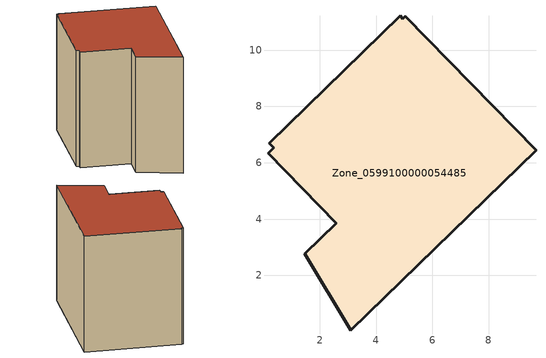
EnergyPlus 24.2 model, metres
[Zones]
Zone_0599100000054485
 floor ground (C_G): 5.03,11.21 9.68,6.44 3.1,0.06 1.47,2.77 2.58,3.85 0.16,6.33 0.37,6.54 0.21,6.69 4.85,11.21 4.94,11.12 z0
 wall outside (C_F): 0.37,6.54 0.16,6.33 2.58,3.85 1.47,2.77 3.1,0.06 9.68,6.44 5.03,11.21 4.94,11.12 4.85,11.21 0.21,6.69 0.37,6.54 z0:8.37
 roof outside (C_R): 4.94,11.12 4.85,11.21 0.21,6.69 0.37,6.54 0.16,6.33 2.58,3.85 1.47,2.77 3.1,0.06 9.68,6.44 5.03,11.21 z8.37
[BUILDING]
Pand.0599100000054485: North Axis=0; Terrain=City; Loads Convergence Tolerance Value=0.04; Temperature Convergence Tolerance Value=0.4; Solar Distribution=FullExterior; Maximum Number of Warmup Days=25; Minimum Number of Warmup Days=1
[Site:Location]
Rotterdam.The.Hague.AP_ZH_NLD Design_Conditions: Latitude=51.96; Longitude=4.45; Time Zone=1; Elevation=-4.5
[SITE:GROUNDTEMPERATURE:BUILDINGSURFACE]
18, 18, 18, 18, 18, 18, 18, 18, 18, 18, 18, 18
[MATERIAL] Thermal Absorptance=0.9; Solar Absorptance=0.7; Visible Absorptance=0.7
Name | Roughness | Thickness | Conductivity | Density | Specific Heat
G.TC.1975-1991 | MediumSmooth | 0.15 | 0.288461 | 540 | 1210
F.TC.1975-1991 | Rough | 0.3 | 0.230769 | 1920 | 840
R.TC.1975-1991 | MediumRough | 0.2 | 0.153846 | 1500 | 1000
[CONSTRUCTION]
C_G: G.TC.1975-1991
C_F: F.TC.1975-1991
C_R: R.TC.1975-1991
[ZONE]
Zone_0599100000054485: Type=1; Multiplier=1; Ceiling Height=Autocalculate; Volume=Autocalculate; Floor Area=autocalculate; Part of Total Floor Area=Yes
[ZONEINFILTRATION:DESIGNFLOWRATE]
Infil_Zone_0599100000054485: Zone or ZoneList or Space or SpaceList=Zone_0599100000054485; Schedule=AlwaysOn; Design Flow Rate Calculation Method=Flow/Area; Flow Rate per Floor Area=0.003; Constant Term Coefficient=1; Temperature Term Coefficient=0; Velocity Term Coefficient=0; Velocity Squared Term Coefficient=0
[HVACTEMPLATE:ZONE:IDEALLOADSAIRSYSTEM]
Zone_0599100000054485: Maximum Heating Supply Air Temperature=50; Minimum Cooling Supply Air Temperature=13; Maximum Heating Supply Air Humidity Ratio=0.0156; Minimum Cooling Supply Air Humidity Ratio=0.0077; Heating Limit=NoLimit; Cooling Limit=NoLimit; Dehumidification Control Type=ConstantSensibleHeatRatio; Cooling Sensible Heat Ratio=0.7; Dehumidification Setpoint=60; Humidification Control Type=None; Humidification Setpoint=30; Outdoor Air Method=None; Outdoor Air Flow Rate per Person=0.00944; Outdoor Air Flow Rate per Zone Floor Area=0; Outdoor Air Flow Rate per Zone=0; Demand Controlled Ventilation Type=None; Outdoor Air Economizer Type=NoEconomizer; Heat Recovery Type=None; Sensible Heat Recovery Effectiveness=0.7; Latent Heat Recovery Effectiveness=0.65
[ZONECONTROL:THERMOSTAT]
ThermostatControl_Zone_0599100000054485: Zone or ZoneList=Zone_0599100000054485; Control Type Schedule=DualSetpointControlType; Control 1=Thermostat_Zone_0599100000054485; Temperature Difference Between Cutout And Setpoint=0
[THERMOSTATSETPOINT:DUALSETPOINT]
Thermostat_Zone_0599100000054485: Heating Setpoint Temperature Schedule=HeatingSetpoint_Zone_0599100000054485; Cooling Setpoint Temperature Schedule=CoolingSetpoint_Zone_0599100000054485
[SCHEDULE:COMPACT]
HeatingSetpoint_Zone_0599100000054485: Through: 12/31, For: AllDays, Until: 24:00, 21
CoolingSetpoint_Zone_0599100000054485: Through: 12/31, For: AllDays, Until: 24:00, 24
DualSetpointControlType: Through: 12/31, For: AllDays, Until: 24:00, 4
AlwaysOn: Through: 12/31, For: AllDays, Until: 24:00, 1
